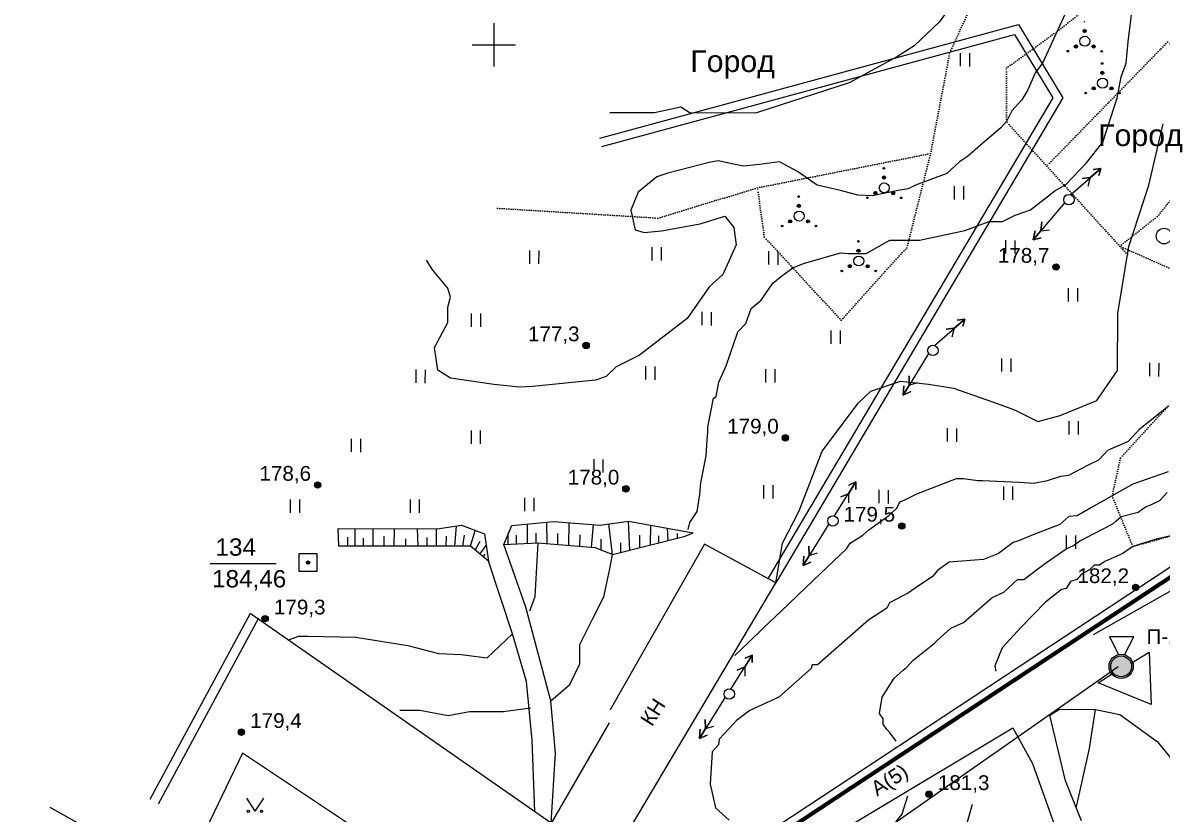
# Model space of a CAD drawing. Header units: millimetres. Extents: x 6243 to 9314, y 4730 to 7085.
# Drawn here: x 6691.5 to 6954, y 6422.5 to 6605.1 of the extents above; entities that cross this region are included whole.
import ezdxf

# ---------------------------------------------------------------- set-up
doc = ezdxf.new("R2010")
doc.units = ezdxf.units.MM
doc.header["$LTSCALE"] = 0.7
doc.linetypes.add('ACAD_ISO07W100', pattern=[3, 0, -3])
for name, color, linetype in [('відм', 14, 'Continuous'), ('горизонталі', 22, 'Continuous'), ('горный отвод', 7, 'Continuous'), ('дерево', 7, 'Continuous'), ('кущ', 7, 'Continuous'), ('чорн', 255, 'Continuous')]:
    doc.layers.add(name, color=color, linetype=linetype)
doc.styles.get("Standard").update_dxf_attribs({"font": 'arial.ttf'})

msp = doc.modelspace()

# ---------------------------------------------------------------- hatches: boundary and pattern name
at = {"layer": 'відм', "ltscale": 0.2, "true_color": 0x000000}
h = msp.add_hatch(color=18, dxfattribs=at)
h.dxf.hatch_style = 1
h.paths.add_polyline_path([(6930.31, 6548.72, 1), (6928.84, 6548.72, 1)])
h = msp.add_hatch(color=18, dxfattribs=at)
h.dxf.hatch_style = 1
h.paths.add_polyline_path([(6822.02, 6530.62, 1), (6820.55, 6530.62, 1)])
h = msp.add_hatch(color=18, dxfattribs=at)
h.dxf.hatch_style = 1
h.paths.add_polyline_path([(6867.93, 6509.33, 1), (6866.46, 6509.34, 1)])
h = msp.add_hatch(color=18, dxfattribs=at)
h.dxf.hatch_style = 1
h.paths.add_polyline_path([(6760.15, 6498.46, 1), (6758.68, 6498.46, 1)])
h = msp.add_hatch(color=18, dxfattribs=at)
h.dxf.hatch_style = 1
h.paths.add_polyline_path([(6831.19, 6497.57, 1), (6829.72, 6497.57, 1)])
h = msp.add_hatch(color=18, dxfattribs=at)
h.dxf.hatch_style = 1
h.paths.add_polyline_path([(6894.75, 6489.02, 1), (6893.29, 6489.02, 1)])
h = msp.add_hatch(color=18, dxfattribs=at)
h.dxf.hatch_style = 1
h.paths.add_polyline_path([(6948.65, 6474.84, 1), (6947.19, 6474.85, 1)])
h = msp.add_hatch(color=18, dxfattribs=at)
h.dxf.hatch_style = 1
h.paths.add_polyline_path([(6748.03, 6467.64, 1), (6746.56, 6467.64, 1)])
h = msp.add_hatch(color=18, dxfattribs=at)
h.dxf.hatch_style = 1
h.paths.add_polyline_path([(6742.56, 6441.46, 1), (6741.1, 6441.46, 1)])
h = msp.add_hatch(color=18, dxfattribs=at)
h.dxf.hatch_style = 1
h.paths.add_polyline_path([(6901.04, 6427.15, 1), (6899.57, 6427.16, 1)])
at = {"layer": 'кущ', "ltscale": 0.2, "true_color": 0x000000}
h = msp.add_hatch(color=18, dxfattribs=at)
h.dxf.hatch_style = 1
h.paths.add_polyline_path([(6936.16, 6602.8), (6936.15, 6603.53, -0.133506), (6936.33, 6603.48, -0.764437)])
h.paths.add_polyline_path([(6936.16, 6602.8, -0.133506), (6935.98, 6602.85, -0.764437), (6936.15, 6603.53)])
h.paths.add_polyline_path([(6936.11, 6605.48, -0.133506), (6936.2, 6605.46, -0.764437), (6936.11, 6605.12)])
h.paths.add_polyline_path([(6936.11, 6605.48), (6936.11, 6605.12, -0.133506), (6936.02, 6605.14, -0.764437)])
h = msp.add_hatch(color=18, dxfattribs=at)
h.dxf.hatch_style = 1
h.paths.add_polyline_path([(6934.46, 6599.77), (6933.84, 6599.4, -0.133506), (6933.79, 6599.58, -0.764437)])
h.paths.add_polyline_path([(6934.46, 6599.77, -0.133506), (6934.51, 6599.58, -0.764437), (6933.84, 6599.4)])
h.paths.add_polyline_path([(6932.15, 6598.41, -0.133506), (6932.12, 6598.5, -0.764437), (6932.46, 6598.59)])
h.paths.add_polyline_path([(6932.15, 6598.41), (6932.46, 6598.59, -0.133506), (6932.49, 6598.5, -0.764437)])
h = msp.add_hatch(color=18, dxfattribs=at)
h.dxf.hatch_style = 1
h.paths.add_polyline_path([(6937.94, 6599.76), (6938.56, 6599.4, 0.133506), (6938.61, 6599.58, 0.764437)])
h.paths.add_polyline_path([(6937.94, 6599.76, 0.133506), (6937.89, 6599.58, 0.764437), (6938.56, 6599.4)])
h.paths.add_polyline_path([(6940.25, 6598.4, 0.133506), (6940.28, 6598.49, 0.764437), (6939.94, 6598.59)])
h.paths.add_polyline_path([(6940.25, 6598.4), (6939.94, 6598.59, 0.133506), (6939.91, 6598.49, 0.764437)])
h = msp.add_hatch(color=18, dxfattribs=at)
h.dxf.hatch_style = 1
h.paths.add_polyline_path([(6940.26, 6593.15), (6940.24, 6593.87, -0.133506), (6940.43, 6593.83, -0.764437)])
h.paths.add_polyline_path([(6940.26, 6593.15, -0.133506), (6940.07, 6593.19, -0.764437), (6940.24, 6593.87)])
h.paths.add_polyline_path([(6940.2, 6595.83, -0.133506), (6940.29, 6595.81, -0.764437), (6940.21, 6595.47)])
h.paths.add_polyline_path([(6940.2, 6595.83), (6940.21, 6595.47, -0.133506), (6940.12, 6595.49, -0.764437)])
h = msp.add_hatch(color=18, dxfattribs=at)
h.dxf.hatch_style = 1
h.paths.add_polyline_path([(6938.56, 6590.11), (6937.93, 6589.75, -0.133506), (6937.88, 6589.93, -0.764437)])
h.paths.add_polyline_path([(6938.56, 6590.11, -0.133506), (6938.61, 6589.93, -0.764437), (6937.93, 6589.75)])
h.paths.add_polyline_path([(6936.24, 6588.76, -0.133506), (6936.22, 6588.85, -0.764437), (6936.56, 6588.94)])
h.paths.add_polyline_path([(6936.24, 6588.76), (6936.56, 6588.94, -0.133506), (6936.58, 6588.85, -0.764437)])
h = msp.add_hatch(color=18, dxfattribs=at)
h.dxf.hatch_style = 1
h.paths.add_polyline_path([(6942.04, 6590.11), (6942.66, 6589.74, 0.133506), (6942.71, 6589.92, 0.764437)])
h.paths.add_polyline_path([(6942.04, 6590.11, 0.133506), (6941.99, 6589.93, 0.764437), (6942.66, 6589.74)])
h.paths.add_polyline_path([(6944.35, 6588.75, 0.133506), (6944.37, 6588.84, 0.764437), (6944.04, 6588.93)])
h.paths.add_polyline_path([(6944.35, 6588.75), (6944.04, 6588.93, 0.133506), (6944.01, 6588.84, 0.764437)])
h = msp.add_hatch(color=18, dxfattribs=at)
h.dxf.hatch_style = 1
h.paths.add_polyline_path([(6889.95, 6568.99), (6889.93, 6569.72, -0.133506), (6890.12, 6569.67, -0.764437)])
h.paths.add_polyline_path([(6889.95, 6568.99, -0.133506), (6889.76, 6569.04, -0.764437), (6889.93, 6569.72)])
h.paths.add_polyline_path([(6889.89, 6571.67, -0.133506), (6889.98, 6571.65, -0.764437), (6889.9, 6571.31)])
h.paths.add_polyline_path([(6889.89, 6571.67), (6889.9, 6571.31, -0.133506), (6889.81, 6571.34, -0.764437)])
h = msp.add_hatch(color=18, dxfattribs=at)
h.dxf.hatch_style = 1
h.paths.add_polyline_path([(6870.32, 6562.48), (6870.3, 6563.21, -0.133506), (6870.49, 6563.16, -0.764437)])
h.paths.add_polyline_path([(6870.32, 6562.48, -0.133506), (6870.14, 6562.53, -0.764437), (6870.3, 6563.21)])
h.paths.add_polyline_path([(6870.26, 6565.16, -0.133506), (6870.36, 6565.14, -0.764437), (6870.27, 6564.8)])
h.paths.add_polyline_path([(6870.26, 6565.16), (6870.27, 6564.8, -0.133506), (6870.18, 6564.82, -0.764437)])
h = msp.add_hatch(color=18, dxfattribs=at)
h.dxf.hatch_style = 1
h.paths.add_polyline_path([(6888.25, 6565.96), (6887.62, 6565.59, -0.133506), (6887.57, 6565.78, -0.764437)])
h.paths.add_polyline_path([(6888.25, 6565.96, -0.133506), (6888.3, 6565.77, -0.764437), (6887.62, 6565.59)])
h.paths.add_polyline_path([(6885.93, 6564.6, -0.133506), (6885.91, 6564.69, -0.764437), (6886.25, 6564.79)])
h.paths.add_polyline_path([(6885.93, 6564.6), (6886.25, 6564.79, -0.133506), (6886.27, 6564.69, -0.764437)])
h = msp.add_hatch(color=18, dxfattribs=at)
h.dxf.hatch_style = 1
h.paths.add_polyline_path([(6891.73, 6565.95), (6892.35, 6565.59, 0.133506), (6892.4, 6565.77, 0.764437)])
h.paths.add_polyline_path([(6891.73, 6565.95, 0.133506), (6891.68, 6565.77, 0.764437), (6892.35, 6565.59)])
h.paths.add_polyline_path([(6894.04, 6564.59, 0.133506), (6894.06, 6564.69, 0.764437), (6893.73, 6564.78)])
h.paths.add_polyline_path([(6894.04, 6564.59), (6893.73, 6564.78, 0.133506), (6893.7, 6564.69, 0.764437)])
h = msp.add_hatch(color=18, dxfattribs=at)
h.dxf.hatch_style = 1
h.paths.add_polyline_path([(6868.62, 6559.45), (6868, 6559.08, -0.133506), (6867.95, 6559.26, -0.764437)])
h.paths.add_polyline_path([(6868.62, 6559.45, -0.133506), (6868.67, 6559.26, -0.764437), (6868, 6559.08)])
h.paths.add_polyline_path([(6866.31, 6558.09, -0.133506), (6866.28, 6558.18, -0.764437), (6866.62, 6558.28)])
h.paths.add_polyline_path([(6866.31, 6558.09), (6866.62, 6558.28, -0.133506), (6866.64, 6558.18, -0.764437)])
h = msp.add_hatch(color=18, dxfattribs=at)
h.dxf.hatch_style = 1
h.paths.add_polyline_path([(6872.1, 6559.44), (6872.72, 6559.08, 0.133506), (6872.77, 6559.26, 0.764437)])
h.paths.add_polyline_path([(6872.1, 6559.44, 0.133506), (6872.05, 6559.26, 0.764437), (6872.72, 6559.08)])
h.paths.add_polyline_path([(6874.41, 6558.08, 0.133506), (6874.44, 6558.17, 0.764437), (6874.1, 6558.27)])
h.paths.add_polyline_path([(6874.41, 6558.08), (6874.1, 6558.27, 0.133506), (6874.07, 6558.17, 0.764437)])
h = msp.add_hatch(color=18, dxfattribs=at)
h.dxf.hatch_style = 1
h.paths.add_polyline_path([(6884.07, 6552.13), (6884.06, 6552.86, -0.133506), (6884.24, 6552.81, -0.764437)])
h.paths.add_polyline_path([(6884.07, 6552.13, -0.133506), (6883.89, 6552.18, -0.764437), (6884.06, 6552.86)])
h.paths.add_polyline_path([(6884.02, 6554.81, -0.133506), (6884.11, 6554.79, -0.764437), (6884.02, 6554.45)])
h.paths.add_polyline_path([(6884.02, 6554.81), (6884.02, 6554.45, -0.133506), (6883.93, 6554.48, -0.764437)])
h = msp.add_hatch(color=18, dxfattribs=at)
h.dxf.hatch_style = 1
h.paths.add_polyline_path([(6882.37, 6549.1), (6881.75, 6548.73, -0.133506), (6881.7, 6548.92, -0.764437)])
h.paths.add_polyline_path([(6882.37, 6549.1, -0.133506), (6882.42, 6548.92, -0.764437), (6881.75, 6548.73)])
h.paths.add_polyline_path([(6880.06, 6547.74, -0.133506), (6880.03, 6547.84, -0.764437), (6880.37, 6547.93)])
h.paths.add_polyline_path([(6880.06, 6547.74), (6880.37, 6547.93, -0.133506), (6880.4, 6547.83, -0.764437)])
h = msp.add_hatch(color=18, dxfattribs=at)
h.dxf.hatch_style = 1
h.paths.add_polyline_path([(6885.85, 6549.09), (6886.48, 6548.73, 0.133506), (6886.53, 6548.91, 0.764437)])
h.paths.add_polyline_path([(6885.85, 6549.09, 0.133506), (6885.8, 6548.91, 0.764437), (6886.48, 6548.73)])
h.paths.add_polyline_path([(6888.16, 6547.73, 0.133506), (6888.19, 6547.83, 0.764437), (6887.85, 6547.92)])
h.paths.add_polyline_path([(6888.16, 6547.73), (6887.85, 6547.92, 0.133506), (6887.83, 6547.83, 0.764437)])
at = {"layer": 'чорн', "ltscale": 0.2, "true_color": 0x000000}
h = msp.add_hatch(color=18, dxfattribs=at)
h.dxf.hatch_style = 1
h.paths.add_polyline_path([(6757.57, 6480.57, 1), (6756.82, 6480.57, 1)])
h = msp.add_hatch(color=18, dxfattribs=at)
h.dxf.hatch_style = 1
h.paths.add_polyline_path([(6947.37, 6456.64, 1), (6941.8, 6456.64, 1)])
h = msp.add_hatch(color=18, dxfattribs=at)
h.dxf.hatch_style = 1
h.paths.add_polyline_path([(6743.67, 6423.22, 1), (6743.14, 6423.22, 1)])
h.paths.add_polyline_path([(6746.21, 6423.22, 1), (6746.74, 6423.22, 1)])

# ---------------------------------------------------------------- linework, layer by layer
at = {"color": 18, "ltscale": 0.2, "true_color": 0x000000}
for p, q in [((6938.2, 6463.96), (7190.9, 6607.09)), ((6717.4, 6298.06), (6943.9, 6456.64))]:
    msp.add_line(p, q, dxfattribs=at)
at = {"layer": 'відм', "color": 18, "ltscale": 0.2, "true_color": 0x000000}
for centre in [(6929.58, 6548.72), (6821.28, 6530.62), (6867.19, 6509.33), (6759.42, 6498.46), (6830.45, 6497.57), (6894.02, 6489.02), (6947.92, 6474.85), (6747.3, 6467.64), (6741.83, 6441.46), (6900.3, 6427.16)]:
    msp.add_circle(centre, 0.733, dxfattribs=at)
at = {"layer": 'горизонталі', "color": 18, "true_color": 0x000000}
for points in [[(6920.05, 6634.99), (6919.01, 6633.95), (6915.68, 6625.04), (6911.94, 6619.44), (6911.33, 6617.13), (6907.29, 6611.61), (6902.62, 6605.22), (6896.87, 6599.77), (6893.01, 6597.25), (6881.91, 6591.18), (6860.58, 6584.3), (6845.26, 6584.24), (6843.08, 6585.58), (6837.02, 6584.31), (6826.72, 6584.32)], [(6844.77, 6488.18), (6845.19, 6489.84), (6846.85, 6492.33), (6847.48, 6496.27), (6847.69, 6498.96), (6848.94, 6505.19), (6849.15, 6508.92), (6849.36, 6510.58), (6849.36, 6511.83), (6850.62, 6518.46), (6851.24, 6518.88), (6851.86, 6522.2), (6853.53, 6525.93), (6856.24, 6533.81), (6858.11, 6535.68), (6859.35, 6539.2), (6861.64, 6541.07), (6864.34, 6545.01), (6866.42, 6546.66), (6868.91, 6548.53), (6871.4, 6549.56), (6879.91, 6552.04), (6881.78, 6551.83), (6885.78, 6551.83), (6891.31, 6554.91), (6898.12, 6554.91), (6908.52, 6557.14), (6914.15, 6559.26), (6917.27, 6559.26), (6920.17, 6560.71), (6923.7, 6561.95), (6929.31, 6566.3), (6931.8, 6567.75), (6936.58, 6572.72), (6940.32, 6577.49), (6943.03, 6585.79), (6943.65, 6587.65), (6944.59, 6592.57), (6945.72, 6595.76), (6946.23, 6600.65), (6948.25, 6617.53)], [(6932.1, 6607.98), (6926.49, 6595.74), (6924.78, 6593.49), (6923.11, 6589.55), (6921.66, 6587.27), (6919.37, 6584.78), (6918.12, 6582.29), (6916.88, 6580.84), (6912.72, 6577.32), (6909.19, 6574.21), (6907.32, 6572.97), (6904.41, 6570.27), (6897.15, 6567.58), (6895.49, 6566.76), (6893.21, 6566.34), (6887.19, 6565.11), (6883.87, 6565.32), (6879.93, 6566.36), (6874.53, 6567.61), (6869.97, 6570.73), (6865.83, 6573.02), (6861.26, 6572.4), (6857.53, 6571.99), (6855.24, 6572.41), (6851.72, 6573.24), (6849.64, 6572.83), (6840.09, 6570.35), (6837.6, 6569.52), (6833.24, 6566), (6831.58, 6561.85), (6832.61, 6557.29), (6834.68, 6556.66), (6838.63, 6557.07), (6847.58, 6558.66), (6853.26, 6560.46), (6855.3, 6557.82), (6855.88, 6553.82), (6852.82, 6546.98), (6849.74, 6544.27), (6844.55, 6536.87), (6835.9, 6530.17), (6833.61, 6528.44), (6828.22, 6525.75), (6825.93, 6523.47), (6823.44, 6522.65), (6808.91, 6521.21), (6806.01, 6521.01), (6799.99, 6521.64), (6790.04, 6523.1), (6787.13, 6524.97), (6786.31, 6530.16), (6789.43, 6535.97), (6789.43, 6539.49), (6790.06, 6541.77), (6789.44, 6543.85), (6785.92, 6548), (6784.47, 6550.29)], [(6864.99, 6475.94), (6866.55, 6485.04), (6870.39, 6492.48), (6875.68, 6506.23), (6884.08, 6517.39), (6886.9, 6520.13), (6893.72, 6522.4), (6900.21, 6521.73), (6905.91, 6520.78), (6915.15, 6517.53), (6920.04, 6515.81), (6925.39, 6513.1), (6930.54, 6514.48), (6939, 6517.96), (6943.77, 6524.89), (6943.78, 6537.99), (6946.33, 6553.43), (6950.98, 6567.57), (6954.23, 6581.71)], [(6855.56, 6459.16), (6858.76, 6462.21), (6862.19, 6465.5), (6866.22, 6469.36), (6873.7, 6476.52), (6881.28, 6483.78), (6882.11, 6485.02), (6885.02, 6486.89), (6886.47, 6488.13), (6891.04, 6491.44), (6892.91, 6493.1), (6893.54, 6494.55), (6894.57, 6494.97), (6897.48, 6496.42), (6906.61, 6499.93), (6908.27, 6499.93), (6911.59, 6499.51), (6912.63, 6499.51), (6917.61, 6499.3), (6921.14, 6499.09), (6924.46, 6498.87), (6927.57, 6499.49), (6930.68, 6500.53), (6932.55, 6500.73), (6936.91, 6503.01), (6939.4, 6504.25), (6941.48, 6506.53), (6946.25, 6508.6), (6948.95, 6511.5), (6955.39, 6516.68)], [(6955.38, 6501.54), (6947.28, 6498.64), (6942.5, 6495.95), (6937.73, 6493.26), (6934.41, 6491.39), (6932.54, 6491.19), (6930.46, 6489.32), (6924.44, 6487.05), (6920.91, 6485.6), (6919.67, 6485.19), (6916.35, 6482.7), (6912.82, 6481.25), (6904.93, 6480.64), (6902.23, 6478.77), (6900.99, 6477.32), (6897.87, 6475.25), (6895.59, 6473.6), (6891.23, 6471.32), (6890.6, 6470.07), (6886.45, 6467.38), (6874.61, 6457.02), (6873.37, 6457.02), (6873.16, 6456.19), (6865.68, 6449.56), (6859.04, 6446.46), (6855.92, 6444.18), (6854.26, 6442.31), (6851.98, 6439.83), (6851.77, 6438.58), (6850.31, 6436.92), (6849.89, 6429.45), (6851.13, 6424.06), (6854.24, 6421.15)], [(6892.76, 6439.37), (6891.19, 6441.44), (6890.57, 6442.06), (6889.74, 6443.31), (6889.74, 6444.55), (6888.91, 6445.8), (6889.54, 6449.53), (6892.24, 6453.89), (6894.32, 6455.75), (6895.15, 6456.37), (6896.61, 6458.03), (6901.59, 6461.97), (6902.21, 6462.59), (6905.33, 6465.49), (6908.24, 6466.73), (6914.88, 6472.54), (6917.58, 6473.78), (6920.7, 6476.68), (6922.15, 6476.68), (6925.68, 6479.37), (6927.34, 6480.61), (6931.91, 6483.72), (6933.57, 6484.55), (6935.02, 6485.58), (6936.27, 6486.2), (6942.7, 6489.52), (6943.33, 6490.14), (6944.57, 6491.17), (6948.52, 6492.21), (6950.18, 6493.45), (6951.42, 6493.86), (6953.5, 6494.9), (6955.16, 6496.76)], [(6958.06, 6487.22), (6952.66, 6485.98), (6947.26, 6484.32), (6944.98, 6482.67), (6940.83, 6480.8), (6939.58, 6479.98), (6938.34, 6479.98), (6937.3, 6478.94), (6935.43, 6477.91), (6934.39, 6476.66), (6932.94, 6476.25), (6931.9, 6474.59), (6930.86, 6474.38), (6927.12, 6471.48), (6921.51, 6465.68), (6917.15, 6460.91), (6915.49, 6456.77), (6915.69, 6455.52), (6915.69, 6455.52), (6915.69, 6455.52)], [(6810.12, 6485.11), (6809.48, 6472.66), (6808.23, 6469.35)], [(6813.12, 6448.67), (6817.49, 6452.45), (6819.81, 6457.26), (6819.81, 6461.65), (6822.85, 6467.67), (6825.39, 6472.71), (6826.72, 6479.17), (6827.39, 6482.43)], [(6752.72, 6462.8), (6755.11, 6463.59), (6757.18, 6463.59), (6768.18, 6463.37), (6780.21, 6461.49), (6787.26, 6459.61), (6792.45, 6459.4), (6798.47, 6458.64), (6804.28, 6464.16)], [(6778.33, 6446.55), (6782.93, 6446.55), (6789.48, 6445.3), (6794.43, 6446.26), (6802.26, 6446.25), (6808.5, 6447.11)], [(6895.32, 6426.7), (6894.07, 6422.56), (6892.62, 6420.9)], [(6910.26, 6424.82), (6907.76, 6416.11)]]:
    msp.add_lwpolyline(points, dxfattribs=at)
at = {"layer": 'горизонталі', "color": 18, "ltscale": 0.2, "true_color": 0x000000}
msp.add_lwpolyline([(6934.24, 6423.94), (6937.32, 6437.73), (6938.64, 6446.73)], dxfattribs=at)
at = {"layer": 'горный отвод', "color": 18, "ltscale": 0.2, "true_color": 0x000000}
for points in [[(6920.99, 5597.24), (6918.57, 5727.75), (6921.2, 5779.95), (6861.62, 5921.06), (6818.67, 5957.18), (6574.79, 6074.63), (6708.61, 6295.21), (6826.26, 6401.67), (6833.8, 6396.61), (7051.54, 6540.28), (7160.22, 6601.81), (7192.29, 6603.48), (7213.58, 6592.73), (7445.46, 6392.76), (7810.88, 6317.34), (7811.33, 6268.71), (8210.3, 6210.63), (8208.53, 6196.59), (8208.57, 6196.32)], [(6920.99, 5597.24), (6918.58, 5727.75), (6921.21, 5779.95), (6861.62, 5921.06), (6818.67, 5957.19), (6574.8, 6074.63), (6708.61, 6295.21), (6826.26, 6401.67), (6833.8, 6396.61), (7051.54, 6540.27), (7160.22, 6601.81), (7192.29, 6603.48), (7213.58, 6592.73), (7445.46, 6392.75), (7810.88, 6317.34), (7811.33, 6268.7), (8210.3, 6210.62), (8208.53, 6196.59), (8208.57, 6196.32)], [(6920.99, 5597.24), (6918.58, 5727.75), (6921.21, 5779.95), (6861.62, 5921.06), (6818.67, 5957.19), (6574.8, 6074.63), (6708.61, 6295.21), (6826.26, 6401.67), (6833.8, 6396.61), (7051.54, 6540.27), (7160.22, 6601.81), (7192.29, 6603.48), (7213.58, 6592.73), (7445.46, 6392.75), (7810.88, 6317.34), (7811.33, 6268.7), (8210.3, 6210.62), (8208.53, 6196.59), (8208.57, 6196.32)], [(6920.99, 5597.24), (6918.58, 5727.75), (6921.21, 5779.95), (6861.62, 5921.06), (6818.67, 5957.19), (6574.8, 6074.63), (6708.62, 6295.21), (6826.26, 6401.67), (6833.8, 6396.61), (7051.54, 6540.27), (7160.22, 6601.81), (7192.29, 6603.48), (7213.58, 6592.73), (7445.46, 6392.75), (7810.87, 6317.34), (7811.33, 6268.7), (8210.29, 6210.62), (8208.53, 6196.59), (8208.57, 6196.32)], [(6918.96, 5598.23), (6916.57, 5727.78), (6919.17, 5779.59), (6859.96, 5919.83), (6817.57, 5955.48), (6571.93, 6073.78), (6707.05, 6296.51), (6826.08, 6404.22), (6833.81, 6399.02), (7050.49, 6541.99)]]:
    msp.add_lwpolyline(points, dxfattribs=at)
at = {"layer": 'горный отвод', "color": 18, "lineweight": 200, "ltscale": 0.2, "true_color": 0x000000}
msp.add_lwpolyline([(6920.99, 5597.24), (6918.57, 5727.75), (6921.2, 5779.95), (6861.62, 5921.06), (6818.67, 5957.18), (6574.79, 6074.63), (6708.61, 6295.21), (6826.26, 6401.68), (6833.8, 6396.61), (7051.54, 6540.28), (7160.22, 6601.81), (7192.29, 6603.48), (7213.58, 6592.73), (7445.46, 6392.76), (7810.88, 6317.34), (7811.34, 6268.71), (8210.3, 6210.63), (8208.53, 6196.59), (8208.57, 6196.32)], dxfattribs=at)
at = {"layer": 'дерево', "color": 18, "ltscale": 0.2, "true_color": 0x000000}
msp.add_circle((6954.47, 6555.87), 1.8, dxfattribs=at)
at = {"layer": 'кущ', "color": 18, "ltscale": 0.2, "true_color": 0x000000}
for centre, radius in [((6936.2, 6600.79), 1.15), ((6936.15, 6603.16), 0.362), ((6932.3, 6598.5), 0.181), ((6934.15, 6599.58), 0.362), ((6938.25, 6599.58), 0.362), ((6940.1, 6598.49), 0.181), ((6940.25, 6593.51), 0.362), ((6940.2, 6595.65), 0.181), ((6940.3, 6591.13), 1.15), ((6936.4, 6588.85), 0.181), ((6938.25, 6589.93), 0.362), ((6942.35, 6589.92), 0.362), ((6944.19, 6588.84), 0.181), ((6889.9, 6571.49), 0.181), ((6889.99, 6566.98), 1.15), ((6889.94, 6569.36), 0.362), ((6870.27, 6564.98), 0.181), ((6886.09, 6564.69), 0.181), ((6887.94, 6565.78), 0.362), ((6892.04, 6565.77), 0.362), ((6893.88, 6564.69), 0.181), ((6870.31, 6562.84), 0.362), ((6868.31, 6559.26), 0.362), ((6870.36, 6560.47), 1.15), ((6872.41, 6559.26), 0.362), ((6866.46, 6558.18), 0.181), ((6874.25, 6558.17), 0.181), ((6884.02, 6554.63), 0.181), ((6884.06, 6552.5), 0.362), ((6882.06, 6548.92), 0.362), ((6884.11, 6550.12), 1.15), ((6886.16, 6548.91), 0.362), ((6880.22, 6547.83), 0.181), ((6888.01, 6547.83), 0.181)]:
    msp.add_circle(centre, radius, dxfattribs=at)
at = {"layer": 'чорн', "color": 18, "ltscale": 0.2, "true_color": 0x000000}
for p, q in [((6799.99, 6604.99), (6799.99, 6594.99)), ((6794.99, 6599.99), (6804.99, 6599.99)), ((6794.99, 6599.99), (6794.99, 6599.99)), ((6794.99, 6599.99), (6799.99, 6599.99)), ((6734.64, 6480.39), (6749.83, 6480.37))]:
    msp.add_line(p, q, dxfattribs=at)
at = {"layer": 'чорн', "color": 18, "linetype": 'ACAD_ISO07W100', "ltscale": 0.2, "true_color": 0x000000}
for points in [[(6946.03, 6551.6), (6918.12, 6582.29), (6918.14, 6594.63), (6929.85, 6603.08), (6961.57, 6628.09), (6974.84, 6647.79), (7002.18, 6641.28), (7027.96, 6646.52), (7049.45, 6649.27), (7057.25, 6649.26), (7095.89, 6653.46), (7122.31, 6653.43), (7162.89, 6656.53), (7205.17, 6654.24), (7241.25, 6650.03), (7254.26, 6647.17), (7268.48, 6641.17), (7295.35, 6641.14), (7324.49, 6636.65), (7345.63, 6631.51), (7369.67, 6629.2), (7378.69, 6624.52), (7376.96, 6633.32), (7385.43, 6642.52)], [(6800.86, 6562.29), (6837.84, 6560.03), (6860.78, 6567.01), (6900.67, 6574.92), (6905.11, 6598.29), (6913.75, 6616.97), (6863.91, 6617.02)], [(6975.16, 6524.72), (6955.39, 6516.68), (6944.41, 6504.67), (6942.5, 6495.95), (6947.26, 6484.32), (6974.55, 6491.87), (6976.13, 6506.7), (6986.72, 6513.95), (6975.16, 6524.72), (6975.17, 6533.28), (6959.35, 6546.88), (6944.26, 6553.55), (6952.9, 6560.39), (6966.95, 6577.78), (6973.74, 6583.49), (6955.27, 6600.64), (6927.44, 6572.04)], [(6900.67, 6574.92), (6895.21, 6553.19), (6890.13, 6547.71), (6880.08, 6536.46), (6862.34, 6555.69), (6860.78, 6567.01)]]:
    msp.add_lwpolyline(points, dxfattribs=at)
at = {"layer": 'чорн', "color": 18, "true_color": 0x000000}
for points in [[(6824.41, 6578.42), (6920.95, 6604.66), (6931.11, 6587.72), (6864.99, 6475.94)], [(6824.93, 6576.5), (6920.02, 6602.34), (6928.8, 6587.71), (6863.27, 6476.96)], [(6813.22, 6420.5), (6814.25, 6436.6), (6813.12, 6448.67), (6807.38, 6470.33), (6802.35, 6484.71), (6810.12, 6485.11), (6823.33, 6484.02), (6827.39, 6482.43), (6844.14, 6486.67), (6845.94, 6487.4)], [(6809.45, 6423.12), (6808.86, 6439.65), (6807.58, 6453.18), (6804.28, 6464.16), (6798.77, 6480.92), (6794.62, 6484.33), (6764.31, 6484.37)], [(6864.99, 6475.94), (6848.55, 6484.82), (6826.81, 6446.63)], [(6813.22, 6420.5), (6827.12, 6412.08), (6864.99, 6475.94)], [(6743.85, 6468.8), (6720.72, 6425.94)], [(6745.8, 6467.75), (6722.67, 6424.88)], [(6826.63, 6443.64), (6813.22, 6420.5), (6743.85, 6468.8)], [(6935.47, 6421.05), (6931.74, 6430.25), (6928.17, 6445.39), (6930.4, 6446.74), (6938.64, 6446.73), (6944.26, 6445.58), (6952.91, 6439.33), (6966.93, 6422.18)], [(6832.99, 6375.03), (6827.43, 6385.82), (6843.58, 6396), (6868.13, 6411.59), (6887.6, 6423.28), (6919.62, 6442.49), (6924.18, 6434.21), (6929.24, 6420.05)], [(6784.49, 6408.37), (6742.07, 6436.6), (6733.64, 6419.06), (6775.74, 6395.06)], [(6697.68, 6424.21), (6716.44, 6413.65)]]:
    msp.add_lwpolyline(points, dxfattribs=at)
at = {"layer": 'чорн', "color": 18, "ltscale": 0.2, "true_color": 0x000000}
for points in [[(6907.47, 6598.08), (6907.46, 6595.01)], [(6909.6, 6598.05), (6909.6, 6594.98)], [(6932.89, 6565.4), (6939.87, 6571.48), (6938.14, 6571.22), (6939.87, 6571.48), (6939.4, 6569.82), (6939.87, 6571.48), (6937.46, 6569.38), (6935.58, 6569.16), (6937.46, 6569.38), (6936.89, 6567.31)], [(6906.11, 6567.39), (6906.1, 6564.32)], [(6908.24, 6567.36), (6908.24, 6564.29)], [(6931.57, 6563.57), (6924.29, 6554.97), (6924.78, 6557.08), (6924.29, 6554.97), (6926.18, 6555.47), (6924.29, 6554.97), (6926.04, 6557.04), (6926.31, 6559.16), (6926.04, 6557.04), (6928.04, 6557.34)], [(6917.95, 6554.92), (6917.95, 6551.84)], [(6920.09, 6554.88), (6920.09, 6551.81)], [(6808.21, 6552.55), (6808.2, 6549.48)], [(6810.35, 6552.52), (6810.34, 6549.45)], [(6836.41, 6553.31), (6836.41, 6550.24)], [(6838.55, 6553.28), (6838.55, 6550.21)], [(6863.29, 6552.35), (6863.29, 6549.28)], [(6865.43, 6552.32), (6865.43, 6549.25)], [(6932.4, 6543.85), (6932.4, 6540.78)], [(6934.54, 6543.82), (6934.53, 6540.75)], [(6847.95, 6538.37), (6847.95, 6535.3)], [(6850.09, 6538.34), (6850.08, 6535.27)], [(6794.79, 6538.01), (6794.79, 6534.94)], [(6796.93, 6537.98), (6796.92, 6534.91)], [(6901.55, 6530.64), (6908.53, 6536.72), (6906.8, 6536.46), (6908.53, 6536.72), (6908.06, 6535.06), (6908.53, 6536.72), (6906.12, 6534.62), (6904.24, 6534.39), (6906.12, 6534.62), (6905.55, 6532.55)], [(6877.71, 6534.09), (6877.71, 6531.02)], [(6879.85, 6534.06), (6879.85, 6530.99)], [(6900.22, 6528.8), (6894.33, 6519.21), (6894.49, 6521.37), (6894.33, 6519.21), (6896.12, 6519.99), (6894.33, 6519.21), (6895.75, 6521.52), (6895.69, 6523.65), (6895.75, 6521.52), (6897.68, 6522.12)], [(6834.96, 6525.86), (6834.96, 6522.79)], [(6837.1, 6525.82), (6837.1, 6522.75)], [(6862.6, 6525.19), (6862.6, 6522.12)], [(6864.74, 6525.16), (6864.74, 6522.08)], [(6917.04, 6527.67), (6917.04, 6524.6)], [(6919.18, 6527.64), (6919.17, 6524.57)], [(6951.09, 6526.62), (6951.09, 6523.55)], [(6953.23, 6526.59), (6953.22, 6523.52)], [(6782.02, 6525.07), (6782.01, 6522)], [(6784.16, 6525.04), (6784.15, 6521.97)], [(6932.55, 6513.21), (6932.54, 6510.14)], [(6934.68, 6513.18), (6934.68, 6510.11)], [(6794.76, 6511.03), (6794.76, 6507.96)], [(6796.9, 6511), (6796.89, 6507.93)], [(6904.48, 6511.54), (6904.47, 6508.47)], [(6906.61, 6511.51), (6906.61, 6508.44)], [(6767.12, 6509.15), (6767.11, 6506.08)], [(6769.25, 6509.12), (6769.25, 6506.05)], [(6823.03, 6504.42), (6823.03, 6501.34)], [(6825.17, 6504.38), (6825.16, 6501.31)], [(6878.51, 6491.33), (6883.42, 6499.17), (6881.84, 6498.42), (6883.42, 6499.17), (6883.45, 6497.45), (6883.42, 6499.17), (6881.73, 6496.46), (6879.99, 6495.7), (6881.73, 6496.46), (6881.78, 6494.32)], [(6862.15, 6498.42), (6862.14, 6495.35)], [(6864.29, 6498.39), (6864.28, 6495.32)], [(6888.73, 6497.33), (6888.72, 6494.26)], [(6890.86, 6497.3), (6890.86, 6494.23)], [(6917.43, 6498.14), (6917.43, 6495.07)], [(6919.57, 6498.11), (6919.56, 6495.04)], [(6753.07, 6495.15), (6753.06, 6492.08)], [(6755.2, 6495.12), (6755.2, 6492.05)], [(6780.71, 6495.12), (6780.7, 6492.05)], [(6782.84, 6495.09), (6782.84, 6492.02)], [(6807.07, 6495.51), (6807.07, 6492.44)], [(6809.21, 6495.48), (6809.21, 6492.41)], [(6764.15, 6488.4), (6786.93, 6488.37), (6792.58, 6489.19), (6797.88, 6487.17), (6798.77, 6480.92)], [(6764.31, 6484.37), (6764.15, 6488.4)], [(6768.09, 6484.36), (6768.07, 6488.39)], [(6772.18, 6484.36), (6772.19, 6488.39)], [(6777.03, 6484.35), (6777.11, 6488.38)], [(6782.56, 6484.35), (6782.44, 6488.38)], [(6791.04, 6484.34), (6791.41, 6489.02)], [(6802.35, 6484.71), (6804.17, 6489.1), (6813.86, 6490.03), (6824.52, 6489.2), (6831.01, 6490.14), (6845.94, 6487.4)], [(6807.74, 6484.99), (6807.74, 6489.44)], [(6812.28, 6484.93), (6812.23, 6489.88)], [(6817.31, 6484.52), (6817.39, 6489.76)], [(6822.5, 6484.09), (6823.02, 6489.32)], [(6827.39, 6482.43), (6826.49, 6489.48)], [(6831.36, 6483.44), (6831.01, 6490.14)], [(6836.09, 6484.64), (6836.16, 6489.19)], [(6840.17, 6485.67), (6840.06, 6488.48)], [(6877.18, 6489.49), (6871.28, 6479.9), (6871.45, 6482.06), (6871.28, 6479.9), (6873.08, 6480.68), (6871.28, 6479.9), (6872.7, 6482.21), (6872.64, 6484.34), (6872.7, 6482.21), (6874.63, 6482.8)], [(6766.33, 6484.37), (6766.33, 6486.41)], [(6769.95, 6484.36), (6769.95, 6486.23)], [(6774.72, 6484.36), (6774.72, 6486.65)], [(6779.75, 6484.35), (6779.75, 6486.09)], [(6784.67, 6484.34), (6784.68, 6486.36)], [(6786.81, 6484.34), (6786.81, 6488.37)], [(6789.03, 6484.34), (6789.14, 6486.65)], [(6792.88, 6484.33), (6793.23, 6486.93)], [(6794.62, 6484.33), (6795.69, 6488)], [(6803.35, 6484.76), (6803.3, 6486.99)], [(6805.24, 6484.86), (6805.24, 6486.93)], [(6809.75, 6485.09), (6809.75, 6487.35)], [(6814.8, 6484.72), (6814.8, 6487.31)], [(6819.87, 6484.31), (6819.88, 6486.99)], [(6824.77, 6483.46), (6824.77, 6485.96)], [(6833.65, 6484.02), (6833.66, 6486.89)], [(6838.05, 6485.13), (6838.05, 6486.73)], [(6842.33, 6486.22), (6842.33, 6487.32)], [(6931.91, 6486.82), (6931.91, 6483.75)], [(6934.05, 6486.79), (6934.05, 6483.72)], [(6795.68, 6483.46), (6796.84, 6485.54)], [(6796.81, 6482.53), (6798.26, 6484.49)], [(6829.26, 6482.91), (6829.26, 6485.12)], [(6797.6, 6481.88), (6798.02, 6482.52)], [(6945.32, 6459.33), (6947.53, 6463.47), (6941.86, 6463.48), (6943.95, 6459.35)], [(6946.87, 6457.37), (6951.04, 6459.92), (6951.49, 6447.87), (6939.31, 6452.81), (6942.77, 6455.07)], [(6854.62, 6451.41), (6859.53, 6459.25), (6857.95, 6458.5), (6859.53, 6459.25), (6859.56, 6457.53), (6859.53, 6459.25), (6857.84, 6456.54), (6856.1, 6455.78), (6857.84, 6456.54), (6857.89, 6454.4)], [(6853.29, 6449.57), (6847.39, 6439.98), (6847.56, 6442.14), (6847.39, 6439.98), (6849.19, 6440.76), (6847.39, 6439.98), (6848.81, 6442.29), (6848.75, 6444.42), (6848.81, 6442.29), (6850.74, 6442.89)], [(6742.98, 6426.26), (6744.94, 6423.22)], [(6746.91, 6426.26), (6744.94, 6423.22)]]:
    msp.add_lwpolyline(points, dxfattribs=at)
msp.add_lwpolyline([(6755.19, 6482.68), (6759.21, 6482.68), (6759.21, 6478.53), (6755.18, 6478.53)], close=True, dxfattribs=at)
for centre, radius in [((6932.54, 6564.26), 1.2), ((6901.19, 6529.5), 1.2), ((6878.15, 6490.19), 1.2), ((6757.2, 6480.57), 0.373), ((6944.58, 6456.64), 2.79), ((6944.58, 6456.64), 2.4), ((6854.26, 6450.27), 1.2), ((6743.41, 6423.22), 0.266), ((6746.47, 6423.22), 0.266)]:
    msp.add_circle(centre, radius, dxfattribs=at)

# ---------------------------------------------------------------- texts
at = {"color": 18, "ltscale": 0.2, "true_color": 0x000000, "insert": (6950.43, 6465.21), "char_height": 3.4, "attachment_point": 1}
msp.add_mtext_dynamic_manual_height_columns('П-10', width=29.6861, gutter_width=12.5, heights=[0], dxfattribs=at)
at = {"layer": 'чорн', "color": 18, "ltscale": 0.2, "true_color": 0x000000, "attachment_point": 1}
for s, width, insert, char_height, rotation in [('Город', 3.2084, (6845.28, 6598.71), 5, 359.9325), ('Город', 3.2084, (6939.28, 6581.63), 5, 359.9325), ('178,7', 2.4374, (6916.17, 6553.12), 3.4, 359.9325), ('177,3', 2.4374, (6807.88, 6535.03), 3.4, 359.9325), ('179,0', 2.4374, (6853.79, 6513.74), 3.4, 359.9325), ('178,6', 2.4374, (6746.01, 6502.86), 3.4, 359.9325), ('178,0', 2.4374, (6817.05, 6501.98), 3.4, 359.9325), ('179,5', 2.4374, (6880.61, 6493.43), 3.4, 359.9325), ('134', 1.2254, (6735.87, 6486.16), 4, 359.9325), ('184,46', 1.2254, (6735.09, 6478.86), 4, 359.9325), ('182,2', 2.4374, (6934.52, 6479.25), 3.4, 359.9325), ('179,3', 2.4374, (6749.34, 6472.03), 3.4, 359.9325), ('КН', 0.366, (6833.57, 6444.41), 3.4, 57.4334), ('179,4', 2.4374, (6743.87, 6445.85), 3.4, 359.9325), ('А(5)', 0.366, (6886.49, 6429.47), 3.4, 32.9222), ('181,3', 2.4374, (6902.35, 6431.54), 3.4, 359.9325)]:
    msp.add_mtext_dynamic_manual_height_columns(s, width=width, gutter_width=12.5, heights=[0], dxfattribs=dict(at, insert=insert, char_height=char_height, rotation=rotation))

doc.saveas('drawing.dxf')
